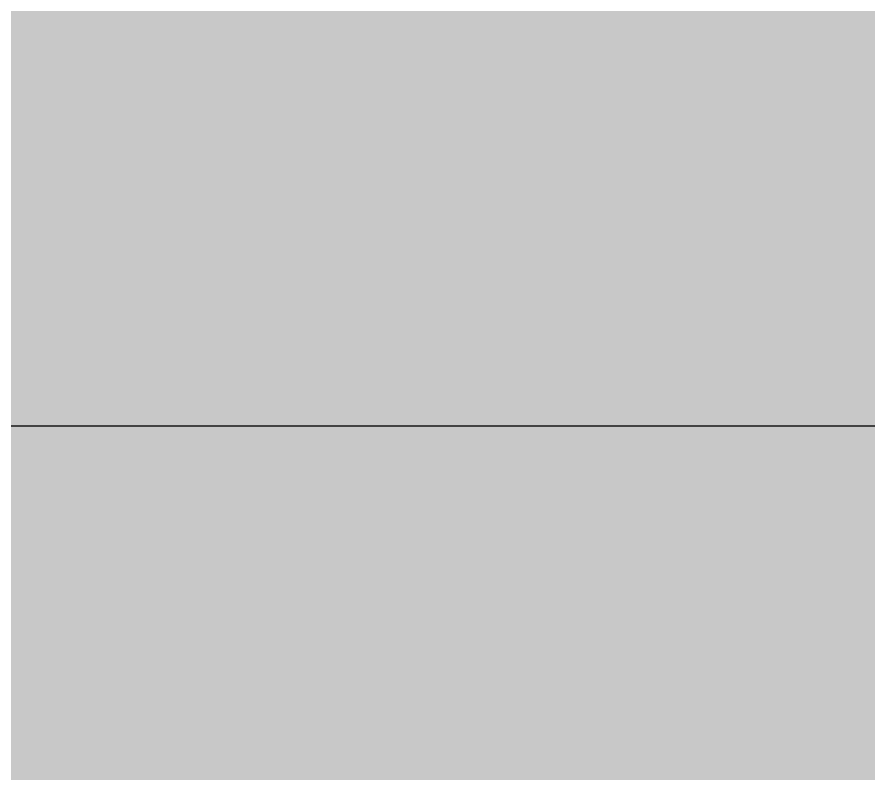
# Model space of a CAD drawing. Header units: millimetres. Extents: x -4391136 to -1798569, y -886572 to -291056.
# Drawn here: x -2377641.9 to -2377240.9, y -395054.3 to -394698.1 of the extents above; entities that cross this region are included whole.
import ezdxf

# ---------------------------------------------------------------- set-up
doc = ezdxf.new("R2010")
doc.units = ezdxf.units.MM
for name, color, linetype in [('000 - CONCRETE_COL_CUT_COLOR_1', 1, 'Continuous'), ('000 - CONCRETE_COL_CUT_COLOR_3', 3, 'Continuous'), ('000 - CONCRETE_COL_CUT_COLOR_5', 5, 'Continuous'), ('000 - CONCRETE_COL_HATCH_', 251, 'Continuous'), ('000 - CONCRETE_COL_WIPEOUT_', 250, 'Continuous'), ('000 - CONCRETE_EX_BUILDING_MAIN_COLOR_1', 1, 'Continuous')]:
    doc.layers.add(name, color=color, linetype=linetype)

# ---------------------------------------------------------------- blocks, each defined once
blk = doc.blocks.new('*U1826')
at = {"layer": '000 - CONCRETE_COL_HATCH_'}
h = blk.add_hatch(dxfattribs=at)
h.set_pattern_fill('EARTH', color=256, scale=0.5, angle=45)
h.set_pattern_definition([(45, (-51429.9847, -845959.6076), (0, 4.49012806), [3.175, -3.175]), (45, (-51430.8266, -845958.7657), (0, 4.49012806), [3.175, -3.175]), (45, (-51431.6685, -845957.9238), (0, 4.49012806), [3.175, -3.175]), (135, (-51431.6685, -845957.3625), (-4.49012806, 0), [3.175, -3.175]), (135, (-51430.8266, -845956.5206), (-4.49012806, 0), [3.175, -3.175]), (135, (-51429.9847, -845955.6787), (-4.49012806, 0), [3.175, -3.175])])
h.paths.add_polyline_path([(0, 0), (11704.05, 0), (11704.05, 451.2), (9960.41, 451.2), (9960.41, 636.2), (-2223.76, 636.2), (-15483.48, 786.2), (-19506.75, 786.2), (-19506.75, 0), (-975.34, 0)])
blk = doc.blocks.new('*U1830')
at = {"layer": '000 - CONCRETE_COL_HATCH_'}
h = blk.add_hatch(dxfattribs=at)
h.set_pattern_fill('AR-CONC', color=256, scale=0.04)
h.set_pattern_definition([(50, (443180.158, -852880.392), (7.28738676, -0.63756342), [0.762, -8.382]), (355, (443180.158, -852880.392), (-1.409736857, 7.64227381), [0.6096, -6.705623367]), (100.4514447, (443180.765, -852880.445), (5.877649884, 7.004710076), [0.64760035, -7.123609784]), (46.1842, (443180.158, -852878.36), (10.843161636, -1.68169312), [1.143, -12.573]), (96.6355576, (443181.061, -852878.5), (9.49616536, 9.89704498), [0.97140093, -10.68542433]), (351.1841512, (443180.158, -852878.36), (9.49616536, 9.89704498), [0.91439868, -10.05838928]), (21, (443181.174, -852878.868), (6.06457565, -4.090607927), [0.762, -8.382]), (326, (443181.174, -852878.868), (2.472081134, 7.367518645), [0.6096, -6.7056]), (71.451445, (443181.679, -852879.209), (8.53665677, 3.276910755), [0.64760035, -7.123597504]), (37.5, (443180.1578, -852880.392), (0.12354413, 3.382201555), [0, -6.62432, 0, -6.8072, 0, -6.731]), (7.5, (443180.1578, -852880.392), (2.6727865, 4.007222993), [0, -3.88112, 0, -6.47192, 0, -2.5654]), (327.5, (443177.892, -852880.392), (5.423623807, -0.22914976), [0, -2.54, 0, -7.9248, 0, -10.5156]), (317.5, (443176.876, -852880.392), (5.925167255, 1.017059641), [0, -3.302, 0, -5.26288, 0, -7.4676])])
h.paths.add_polyline_path([(0, 0), (0, 400), (-300, 400), (-300, 0), (-350, 0), (-350, -200), (2596.39, -200.01), (15859.96, -350), (28014.89, -350), (28014.89, -535), (29758.52, -535), (29758.52, -335), (28214.89, -335), (28214.89, -235), (28207.64, -235), (28207.64, -188.59), (28189.89, -74.97), (28164.91, -50), (28014.89, -50), (28014.89, -150), (15830.71, -149.99), (2570.99, 0)])
at = {"layer": '000 - CONCRETE_COL_CUT_COLOR_1', "color": 0, "lineweight": -2}
blk.add_lwpolyline([(2570.99, 0), (0, 0), (0, 400), (-300, 400), (-300, 0), (-350, 0), (-350, -200), (2596.39, -200.01)], dxfattribs=at)
blk = doc.blocks.new('W-1-PP17-ENT2_REV00_20260527-170750_ELEVATION_4_EX')
blk.add_blockref('*U1826', (15657.51, 100153.8))
at = {"layer": '000 - CONCRETE_EX_BUILDING_MAIN_COLOR_1', "lineweight": 25}
h = blk.add_hatch(dxfattribs=at)
h.set_pattern_fill('FP_9', color=256, style=0, pattern_type=2)
h.set_pattern_definition([(50, (-495080.16, 6e-11), (182.18467, -15.939086), [19.05, -209.55]), (355, (-495080.16, 6e-11), (-35.24243, 191.05661), [15.24, -167.64]), (100.451, (-495064.98, -1.33), (146.9425, 175.11669), [16.19, -178.09]), (46.184, (-495080.16, 50.8), (271.07889, -42.04327), [28.575, -314.325]), (96.636, (-495057.57, 47.3), (237.40251, 247.42721), [24.285, -267.135]), (351.184, (-495080.16, 50.8), (237.4046, 247.42512), [22.86, -251.46]), (21, (-495054.76, 38.1), (151.61488, -102.26552), [19.05, -209.55]), (326, (-495054.76, 38.1), (61.80236, 184.18774), [15.24, -167.64]), (71.451, (-495042.13, 29.58), (213.41706, 81.92137), [16.19, -178.09]), (37.5, (-495080.16, 6e-11), (3.088323, 84.555076), [8.382, -157.226, 8.382, -161.798, -168.275]), (37.5, (-495080.16, 6e-11), (3.088323, 84.555076), [-335.788, 8.382, -159.893]), (7.5, (-495080.16, 6e-11), (66.819438, 100.180747), [8.382, -88.646, 8.382, -153.416, -64.135]), (7.5, (-495080.16, 6e-11), (66.819438, 100.180747), [-258.826, 8.382, -55.753]), (327.5, (-495136.805, 6e-11), (135.590488, -5.728913), [8.382, -55.118, 8.382, -189.738, -262.89]), (327.5, (-495136.805, 6e-11), (135.590488, -5.728913), [-261.62, 8.382, -254.508]), (317.5, (-495162.2, 6e-11), (148.128886, 25.42676), [8.382, -74.168, 8.382, -123.19, -186.69]), (317.5, (-495162.2, 6e-11), (148.128886, 25.42676), [-214.122, 8.382, -178.308])])
h.paths.add_polyline_path([(15413.68, 100790), (25617.93, 100790), (25617.93, 100990), (13433.75, 100990.01), (174.03, 101140), (-2746.96, 101140), (-2746.96, 100940), (199.43, 100939.99), (13463.01, 100790), (15200, 100790)])
at = {"layer": '000 - CONCRETE_EX_BUILDING_MAIN_COLOR_1'}
blk.add_line((-2746.96, 100940), (198.3, 100940), dxfattribs=at)
at = {"layer": '000 - CONCRETE_COL_CUT_COLOR_5'}
blk.add_blockref('*U1830', (-2396.96, 101140), dxfattribs=at)

msp = doc.modelspace()

# ---------------------------------------------------------------- block references
msp.add_blockref('W-1-PP17-ENT2_REV00_20260527-170750_ELEVATION_4_EX', (-2375230.57, -495830.45))

doc.saveas('drawing.dxf')
